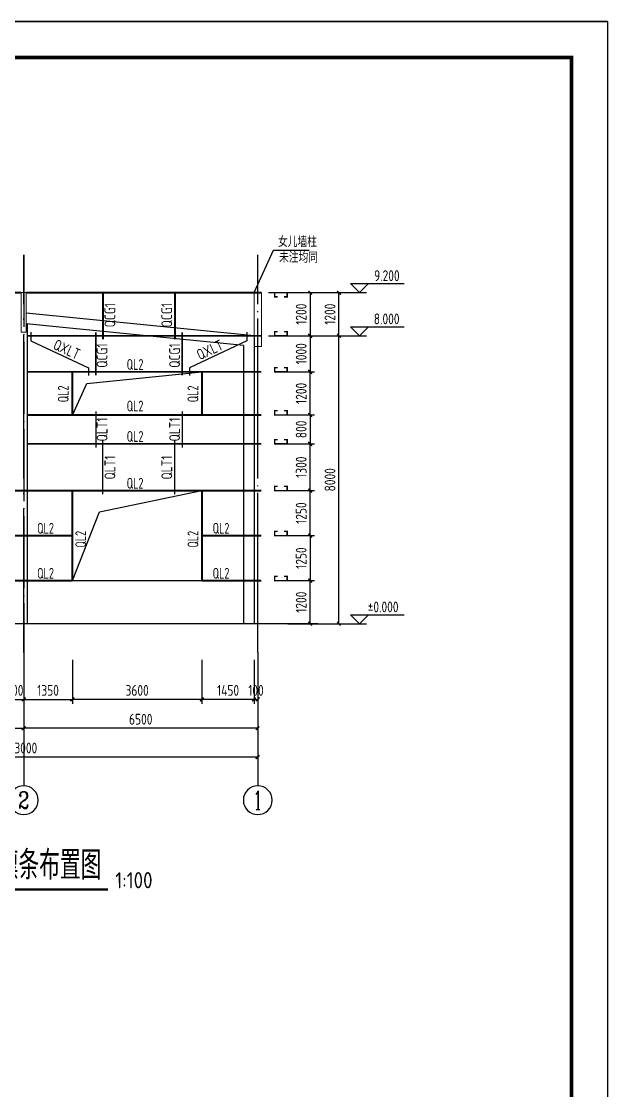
# Model space of a CAD drawing. Header units: millimetres. Extents: x 865974 to 875117, y 41124 to 44891.
# Drawn here: x 869492.2 to 869655, y 41420.6 to 41717.6 of the extents above; entities that cross this region are included whole.
import ezdxf
from ezdxf.enums import TextEntityAlignment as Align

# ---------------------------------------------------------------- set-up
doc = ezdxf.new("R2010")
doc.units = ezdxf.units.MM
doc.header["$LTSCALE"] = 1000
doc.header["$MEASUREMENT"] = 0
doc.linetypes.add('DOTE', pattern=[2.42, 2, -0.2, 0.02, -0.2])
for name, color, linetype in [('1307', 7, 'Continuous'), ('1530', 253, 'Continuous'), ('1534', 7, 'Continuous'), ('AXIS', 3, 'Continuous'), ('AXIS_TEXT', 7, 'Continuous'), ('DIM', 7, 'Continuous'), ('DOTE', 1, 'DOTE'), ('M_Prof', 2, 'Continuous'), ('NUM', 7, 'Continuous'), ('WINDOW', 4, 'Continuous'), ('标注', 7, 'Continuous'), ('梁', 4, 'Continuous'), ('檩条', 34, 'Continuous'), ('索引符号标注', 253, 'Continuous')]:
    doc.layers.add(name, color=color, linetype=linetype)
doc.layers.add('零部件', color=3, linetype='Continuous', lineweight=5)
doc.styles.add('_TCH_AXIS', font='COMPLEX', dxfattribs={"bigfont": 'GBCBIG'})
doc.styles.add('COMPLEX', font='COMPLEX')
doc.styles.add('GBHZ', font='gbenor.shx', dxfattribs={"width": 0.9, "bigfont": 'gbcbig.shx'})
doc.dimstyles.new('Y100', dxfattribs={"dimscale": 0, "dimtxt": 3, "dimasz": 0.01, "dimexe": 1.2, "dimexo": 2, "dimgap": 1, "dimtad": 1, "dimdec": 0, "dimlfac": 100, "dimzin": 0, "dimdsep": 46, "dimtxsty": 'GBHZ', "dimblk": 'DX', "dimcen": 0.09, "dimdle": 1, "dimclrd": 7, "dimclre": 7, "dimclrt": 7, "dimadec": 0, "dimazin": 0, "dimtfac": 1, "dimtdec": 0, "dimtix": 1, "dimtmove": 2, "dimatfit": 3, "dimldrblk": 'DX', "dimfxl": 0, "dimtolj": 1, "dimtzin": 0, "dimarcsym": 0})

# ---------------------------------------------------------------- blocks, each defined once
blk = doc.blocks.new('_AXISO')
blk.add_circle((0, 0), 0.5)
at = {"layer": 'AXIS_TEXT', "style": 'COMPLEX', "width": 1.041667}
blk.add_attdef('A', text='', height=0.56, dxfattribs=at).set_placement((-0.25, -0.28), (0.25, -0.28), align=Align.FIT)
blk = doc.blocks.new('DX')
at = {"color": 0, "linetype": 'ByBlock', "const_width": 40}
blk.add_lwpolyline([(-54, -51), (46, 49)], dxfattribs=at)
blk = doc.blocks.new('*D651')
at = {"layer": 'Defpoints', "color": 0, "transparency": 16777216}
for p in [(869492.86, 41542.27), (869557.86, 41542.27), (869492.86, 41521.27)]:
    blk.add_point(p, dxfattribs=at)
at = {"layer": '标注', "color": 7, "lineweight": -2, "transparency": 16777216}
for p, q in [((869492.86, 41540.27), (869492.86, 41520.07)), ((869557.86, 41540.27), (869557.86, 41520.07)), ((869557.85, 41521.27), (869492.87, 41521.27))]:
    blk.add_line(p, q, dxfattribs=at)
at = {"layer": '标注', "color": 7, "lineweight": -2, "transparency": 16777216, "xscale": 0.01, "yscale": 0.01, "zscale": 0.01, "rotation": 180}
blk.add_blockref('DX', (869492.86, 41521.27), dxfattribs=at)
at = {"layer": '标注', "color": 7, "lineweight": -2, "transparency": 16777216, "xscale": 0.01, "yscale": 0.01, "zscale": 0.01}
blk.add_blockref('DX', (869557.86, 41521.27), dxfattribs=at)
at = {"layer": '标注', "color": 7, "transparency": 16777216, "insert": (869525.36, 41523.77), "char_height": 3, "attachment_point": 5, "style": 'GBHZ'}
blk.add_mtext('\\A1;6500', dxfattribs=at)
blk = doc.blocks.new('*D653')
at = {"layer": 'Defpoints', "color": 0, "transparency": 16777216}
for p in [(869558.88, 41630.27), (869580.42, 41630.27), (869564.21, 41550.27)]:
    blk.add_point(p, dxfattribs=at)
at = {"layer": 'DIM', "color": 7, "lineweight": -2, "transparency": 16777216}
for p, q in [((869560.88, 41630.27), (869581.62, 41630.27)), ((869580.42, 41550.28), (869580.42, 41630.26)), ((869566.21, 41550.27), (869581.62, 41550.27))]:
    blk.add_line(p, q, dxfattribs=at)
at = {"layer": 'DIM', "color": 7, "lineweight": -2, "transparency": 16777216, "xscale": 0.01, "yscale": 0.01, "zscale": 0.01}
for p, rotation in [((869580.42, 41630.27), 90), ((869580.42, 41550.27), 270)]:
    blk.add_blockref('DX', p, dxfattribs=dict(at, rotation=rotation))
at = {"layer": 'DIM', "color": 7, "transparency": 16777216, "insert": (869577.92, 41590.27), "char_height": 3, "attachment_point": 5, "rotation": 90, "style": 'GBHZ'}
blk.add_mtext('\\A1;8000', dxfattribs=at)
blk = doc.blocks.new('*D654')
at = {"layer": 'Defpoints', "color": 0, "transparency": 16777216}
for p in [(869558.88, 41642.27), (869580.42, 41642.27), (869558.88, 41630.27)]:
    blk.add_point(p, dxfattribs=at)
at = {"layer": 'DIM', "color": 7, "lineweight": -2, "transparency": 16777216}
for p, q in [((869560.88, 41642.27), (869581.62, 41642.27)), ((869580.42, 41630.28), (869580.42, 41642.26)), ((869560.88, 41630.27), (869581.62, 41630.27))]:
    blk.add_line(p, q, dxfattribs=at)
at = {"layer": 'DIM', "color": 7, "lineweight": -2, "transparency": 16777216, "xscale": 0.01, "yscale": 0.01, "zscale": 0.01}
for p, rotation in [((869580.42, 41642.27), 90), ((869580.42, 41630.27), 270)]:
    blk.add_blockref('DX', p, dxfattribs=dict(at, rotation=rotation))
at = {"layer": 'DIM', "color": 7, "transparency": 16777216, "insert": (869577.92, 41636.27), "char_height": 3, "attachment_point": 5, "rotation": 90, "style": 'GBHZ'}
blk.add_mtext('\\A1;1200', dxfattribs=at)
blk = doc.blocks.new('*D655')
at = {"layer": 'Defpoints', "color": 0, "transparency": 16777216}
for p in [(869564.21, 41562.27), (869572.42, 41562.27), (869564.21, 41550.27)]:
    blk.add_point(p, dxfattribs=at)
at = {"layer": '标注', "color": 7, "lineweight": -2, "transparency": 16777216}
for p, q in [((869566.21, 41562.27), (869573.62, 41562.27)), ((869572.42, 41550.28), (869572.42, 41562.26)), ((869566.21, 41550.27), (869573.62, 41550.27))]:
    blk.add_line(p, q, dxfattribs=at)
at = {"layer": '标注', "color": 7, "lineweight": -2, "transparency": 16777216, "xscale": 0.01, "yscale": 0.01, "zscale": 0.01}
for p, rotation in [((869572.42, 41562.27), 90), ((869572.42, 41550.27), 270)]:
    blk.add_blockref('DX', p, dxfattribs=dict(at, rotation=rotation))
at = {"layer": '标注', "color": 7, "transparency": 16777216, "insert": (869569.92, 41556.27), "char_height": 3, "attachment_point": 5, "rotation": 90, "style": 'GBHZ'}
blk.add_mtext('\\A1;1200', dxfattribs=at)
blk = doc.blocks.new('*D656')
at = {"layer": 'Defpoints', "color": 0, "transparency": 16777216}
for p in [(869564.21, 41574.77), (869564.21, 41562.27), (869572.42, 41562.27)]:
    blk.add_point(p, dxfattribs=at)
at = {"layer": '标注', "color": 7, "lineweight": -2, "transparency": 16777216}
for p, q in [((869566.21, 41574.77), (869573.62, 41574.77)), ((869572.42, 41574.76), (869572.42, 41562.28)), ((869566.21, 41562.27), (869573.62, 41562.27))]:
    blk.add_line(p, q, dxfattribs=at)
at = {"layer": '标注', "color": 7, "lineweight": -2, "transparency": 16777216, "xscale": 0.01, "yscale": 0.01, "zscale": 0.01}
for p, rotation in [((869572.42, 41574.77), 90), ((869572.42, 41562.27), 270)]:
    blk.add_blockref('DX', p, dxfattribs=dict(at, rotation=rotation))
at = {"layer": '标注', "color": 7, "transparency": 16777216, "insert": (869569.92, 41568.52), "char_height": 3, "attachment_point": 5, "rotation": 90, "style": 'GBHZ'}
blk.add_mtext('\\A1;1250', dxfattribs=at)
blk = doc.blocks.new('*D657')
at = {"layer": 'Defpoints', "color": 0, "transparency": 16777216}
for p in [(869564.21, 41600.27), (869572.42, 41600.27), (869564.21, 41587.27)]:
    blk.add_point(p, dxfattribs=at)
at = {"layer": '标注', "color": 7, "lineweight": -2, "transparency": 16777216}
for p, q in [((869566.21, 41600.27), (869573.62, 41600.27)), ((869572.42, 41587.28), (869572.42, 41600.26)), ((869566.21, 41587.27), (869573.62, 41587.27))]:
    blk.add_line(p, q, dxfattribs=at)
at = {"layer": '标注', "color": 7, "lineweight": -2, "transparency": 16777216, "xscale": 0.01, "yscale": 0.01, "zscale": 0.01}
for p, rotation in [((869572.42, 41600.27), 90), ((869572.42, 41587.27), 270)]:
    blk.add_blockref('DX', p, dxfattribs=dict(at, rotation=rotation))
at = {"layer": '标注', "color": 7, "transparency": 16777216, "insert": (869569.92, 41593.77), "char_height": 3, "attachment_point": 5, "rotation": 90, "style": 'GBHZ'}
blk.add_mtext('\\A1;1300', dxfattribs=at)
blk = doc.blocks.new('*D658')
at = {"layer": 'Defpoints', "color": 0, "transparency": 16777216}
for p in [(869564.21, 41608.27), (869564.21, 41600.27), (869572.42, 41600.27)]:
    blk.add_point(p, dxfattribs=at)
at = {"layer": '标注', "color": 7, "lineweight": -2, "transparency": 16777216}
for p, q in [((869566.21, 41608.27), (869573.62, 41608.27)), ((869572.42, 41608.26), (869572.42, 41600.28)), ((869566.21, 41600.27), (869573.62, 41600.27))]:
    blk.add_line(p, q, dxfattribs=at)
at = {"layer": '标注', "color": 7, "lineweight": -2, "transparency": 16777216, "xscale": 0.01, "yscale": 0.01, "zscale": 0.01}
for p, rotation in [((869572.42, 41608.27), 90), ((869572.42, 41600.27), 270)]:
    blk.add_blockref('DX', p, dxfattribs=dict(at, rotation=rotation))
at = {"layer": '标注', "color": 7, "transparency": 16777216, "insert": (869569.92, 41604.27), "char_height": 3, "attachment_point": 5, "rotation": 90, "style": 'GBHZ'}
blk.add_mtext('\\A1;800', dxfattribs=at)
blk = doc.blocks.new('*D659')
at = {"layer": 'Defpoints', "color": 0, "transparency": 16777216}
for p in [(869564.21, 41642.27), (869564.21, 41630.27), (869572.42, 41630.27)]:
    blk.add_point(p, dxfattribs=at)
at = {"layer": '标注', "color": 7, "lineweight": -2, "transparency": 16777216}
for p, q in [((869566.21, 41642.27), (869573.62, 41642.27)), ((869572.42, 41642.26), (869572.42, 41630.28)), ((869566.21, 41630.27), (869573.62, 41630.27))]:
    blk.add_line(p, q, dxfattribs=at)
at = {"layer": '标注', "color": 7, "lineweight": -2, "transparency": 16777216, "xscale": 0.01, "yscale": 0.01, "zscale": 0.01}
for p, rotation in [((869572.42, 41642.27), 90), ((869572.42, 41630.27), 270)]:
    blk.add_blockref('DX', p, dxfattribs=dict(at, rotation=rotation))
at = {"layer": '标注', "color": 7, "transparency": 16777216, "insert": (869569.92, 41636.27), "char_height": 3, "attachment_point": 5, "rotation": 90, "style": 'GBHZ'}
blk.add_mtext('\\A1;1200', dxfattribs=at)
blk = doc.blocks.new('*D660')
at = {"layer": 'Defpoints', "color": 0, "transparency": 16777216}
for p in [(869564.21, 41587.27), (869572.42, 41587.27), (869564.21, 41574.77)]:
    blk.add_point(p, dxfattribs=at)
at = {"layer": '标注', "color": 7, "lineweight": -2, "transparency": 16777216}
for p, q in [((869566.21, 41587.27), (869573.62, 41587.27)), ((869572.42, 41574.78), (869572.42, 41587.26)), ((869566.21, 41574.77), (869573.62, 41574.77))]:
    blk.add_line(p, q, dxfattribs=at)
at = {"layer": '标注', "color": 7, "lineweight": -2, "transparency": 16777216, "xscale": 0.01, "yscale": 0.01, "zscale": 0.01}
for p, rotation in [((869572.42, 41587.27), 90), ((869572.42, 41574.77), 270)]:
    blk.add_blockref('DX', p, dxfattribs=dict(at, rotation=rotation))
at = {"layer": '标注', "color": 7, "transparency": 16777216, "insert": (869569.92, 41581.02), "char_height": 3, "attachment_point": 5, "rotation": 90, "style": 'GBHZ'}
blk.add_mtext('\\A1;1250', dxfattribs=at)
blk = doc.blocks.new('*D662')
at = {"layer": 'Defpoints', "color": 0, "transparency": 16777216}
for p in [(869492.86, 41542.27), (869506.36, 41542.27), (869506.36, 41529.27)]:
    blk.add_point(p, dxfattribs=at)
at = {"layer": '标注', "color": 7, "lineweight": -2, "transparency": 16777216}
for p, q in [((869492.86, 41540.27), (869492.86, 41528.07)), ((869506.36, 41540.27), (869506.36, 41528.07)), ((869492.87, 41529.27), (869506.35, 41529.27))]:
    blk.add_line(p, q, dxfattribs=at)
at = {"layer": '标注', "color": 7, "lineweight": -2, "transparency": 16777216, "xscale": 0.01, "yscale": 0.01, "zscale": 0.01, "rotation": 180}
blk.add_blockref('DX', (869492.86, 41529.27), dxfattribs=at)
at = {"layer": '标注', "color": 7, "lineweight": -2, "transparency": 16777216, "xscale": 0.01, "yscale": 0.01, "zscale": 0.01}
blk.add_blockref('DX', (869506.36, 41529.27), dxfattribs=at)
at = {"layer": '标注', "color": 7, "transparency": 16777216, "insert": (869499.61, 41531.77), "char_height": 3, "attachment_point": 5, "style": 'GBHZ'}
blk.add_mtext('\\A1;1350', dxfattribs=at)
blk = doc.blocks.new('*D663')
at = {"layer": 'Defpoints', "color": 0, "transparency": 16777216}
for p in [(869564.28, 41630.27), (869564.21, 41620.27), (869572.42, 41620.27)]:
    blk.add_point(p, dxfattribs=at)
at = {"layer": '标注', "color": 7, "lineweight": -2, "transparency": 16777216}
for p, q in [((869566.28, 41630.27), (869573.62, 41630.27)), ((869572.42, 41630.26), (869572.42, 41620.28)), ((869566.21, 41620.27), (869573.62, 41620.27))]:
    blk.add_line(p, q, dxfattribs=at)
at = {"layer": '标注', "color": 7, "lineweight": -2, "transparency": 16777216, "xscale": 0.01, "yscale": 0.01, "zscale": 0.01}
for p, rotation in [((869572.42, 41630.27), 90), ((869572.42, 41620.27), 270)]:
    blk.add_blockref('DX', p, dxfattribs=dict(at, rotation=rotation))
at = {"layer": '标注', "color": 7, "transparency": 16777216, "insert": (869569.92, 41625.27), "char_height": 3, "attachment_point": 5, "rotation": 90, "style": 'GBHZ'}
blk.add_mtext('\\A1;1000', dxfattribs=at)
blk = doc.blocks.new('*D664')
at = {"layer": 'Defpoints', "color": 0, "transparency": 16777216}
for p in [(869556.86, 41542.27), (869557.86, 41542.27), (869557.86, 41529.27)]:
    blk.add_point(p, dxfattribs=at)
at = {"layer": '标注', "color": 7, "lineweight": -2, "transparency": 16777216}
for p, q in [((869556.86, 41540.27), (869556.86, 41528.07)), ((869557.86, 41540.27), (869557.86, 41528.07)), ((869556.85, 41529.27), (869556.84, 41529.27)), ((869556.86, 41529.27), (869557.86, 41529.27)), ((869557.87, 41529.27), (869557.88, 41529.27))]:
    blk.add_line(p, q, dxfattribs=at)
at = {"layer": '标注', "color": 7, "lineweight": -2, "transparency": 16777216, "xscale": 0.01, "yscale": 0.01, "zscale": 0.01}
blk.add_blockref('DX', (869556.86, 41529.27), dxfattribs=at)
at = {"layer": '标注', "color": 7, "lineweight": -2, "transparency": 16777216, "xscale": 0.01, "yscale": 0.01, "zscale": 0.01, "rotation": 180}
blk.add_blockref('DX', (869557.86, 41529.27), dxfattribs=at)
at = {"layer": '标注', "color": 7, "transparency": 16777216, "insert": (869557.36, 41531.77), "char_height": 3, "attachment_point": 5, "style": 'GBHZ'}
blk.add_mtext('\\A1;100', dxfattribs=at)
blk = doc.blocks.new('*D666')
at = {"layer": 'Defpoints', "color": 0, "transparency": 16777216}
for p in [(869427.86, 41542.27), (869492.86, 41542.27), (869492.86, 41521.27)]:
    blk.add_point(p, dxfattribs=at)
at = {"layer": '标注', "color": 7, "lineweight": -2, "transparency": 16777216}
for p, q in [((869427.86, 41540.27), (869427.86, 41520.07)), ((869492.86, 41540.27), (869492.86, 41520.07)), ((869427.87, 41521.27), (869492.85, 41521.27))]:
    blk.add_line(p, q, dxfattribs=at)
at = {"layer": '标注', "color": 7, "lineweight": -2, "transparency": 16777216, "xscale": 0.01, "yscale": 0.01, "zscale": 0.01, "rotation": 180}
blk.add_blockref('DX', (869427.86, 41521.27), dxfattribs=at)
at = {"layer": '标注', "color": 7, "lineweight": -2, "transparency": 16777216, "xscale": 0.01, "yscale": 0.01, "zscale": 0.01}
blk.add_blockref('DX', (869492.86, 41521.27), dxfattribs=at)
at = {"layer": '标注', "color": 7, "transparency": 16777216, "insert": (869460.36, 41523.77), "char_height": 3, "attachment_point": 5, "style": 'GBHZ'}
blk.add_mtext('\\A1;6500', dxfattribs=at)
blk = doc.blocks.new('*D667')
at = {"layer": 'Defpoints', "color": 0, "transparency": 16777216}
for p in [(869427.86, 41542.27), (869557.86, 41542.27), (869427.86, 41513.27)]:
    blk.add_point(p, dxfattribs=at)
at = {"layer": '标注', "color": 7, "lineweight": -2, "transparency": 16777216}
for p, q in [((869427.86, 41540.27), (869427.86, 41512.07)), ((869557.86, 41540.27), (869557.86, 41512.07)), ((869557.85, 41513.27), (869427.87, 41513.27))]:
    blk.add_line(p, q, dxfattribs=at)
at = {"layer": '标注', "color": 7, "lineweight": -2, "transparency": 16777216, "xscale": 0.01, "yscale": 0.01, "zscale": 0.01, "rotation": 180}
blk.add_blockref('DX', (869427.86, 41513.27), dxfattribs=at)
at = {"layer": '标注', "color": 7, "lineweight": -2, "transparency": 16777216, "xscale": 0.01, "yscale": 0.01, "zscale": 0.01}
blk.add_blockref('DX', (869557.86, 41513.27), dxfattribs=at)
at = {"layer": '标注', "color": 7, "transparency": 16777216, "insert": (869492.86, 41515.77), "char_height": 3, "attachment_point": 5, "style": 'GBHZ'}
blk.add_mtext('\\A1;13000', dxfattribs=at)
blk = doc.blocks.new('*D669')
at = {"layer": 'Defpoints', "color": 0, "transparency": 16777216}
for p in [(869487.86, 41542.27), (869492.86, 41542.27), (869492.86, 41529.27)]:
    blk.add_point(p, dxfattribs=at)
at = {"layer": '索引符号标注', "color": 7, "lineweight": -2, "transparency": 16777216}
for p, q in [((869487.86, 41540.27), (869487.86, 41528.07)), ((869492.86, 41540.27), (869492.86, 41528.07)), ((869487.85, 41529.27), (869487.84, 41529.27)), ((869487.86, 41529.27), (869492.86, 41529.27)), ((869492.87, 41529.27), (869492.88, 41529.27))]:
    blk.add_line(p, q, dxfattribs=at)
at = {"layer": '索引符号标注', "color": 7, "lineweight": -2, "transparency": 16777216, "xscale": 0.01, "yscale": 0.01, "zscale": 0.01}
blk.add_blockref('DX', (869487.86, 41529.27), dxfattribs=at)
at = {"layer": '索引符号标注', "color": 7, "lineweight": -2, "transparency": 16777216, "xscale": 0.01, "yscale": 0.01, "zscale": 0.01, "rotation": 180}
blk.add_blockref('DX', (869492.86, 41529.27), dxfattribs=at)
at = {"layer": '索引符号标注', "color": 7, "transparency": 16777216, "insert": (869490.36, 41531.77), "char_height": 3, "attachment_point": 5, "style": 'GBHZ'}
blk.add_mtext('\\A1;500', dxfattribs=at)
blk = doc.blocks.new('*D679')
at = {"layer": 'Defpoints', "color": 0, "transparency": 16777216}
for p in [(869564.21, 41620.27), (869572.42, 41620.27), (869564.21, 41608.27)]:
    blk.add_point(p, dxfattribs=at)
at = {"layer": '标注', "color": 7, "lineweight": -2, "transparency": 16777216}
for p, q in [((869566.21, 41620.27), (869573.62, 41620.27)), ((869572.42, 41608.28), (869572.42, 41620.26)), ((869566.21, 41608.27), (869573.62, 41608.27))]:
    blk.add_line(p, q, dxfattribs=at)
at = {"layer": '标注', "color": 7, "lineweight": -2, "transparency": 16777216, "xscale": 0.01, "yscale": 0.01, "zscale": 0.01}
for p, rotation in [((869572.42, 41620.27), 90), ((869572.42, 41608.27), 270)]:
    blk.add_blockref('DX', p, dxfattribs=dict(at, rotation=rotation))
at = {"layer": '标注', "color": 7, "transparency": 16777216, "insert": (869569.92, 41614.27), "char_height": 3, "attachment_point": 5, "rotation": 90, "style": 'GBHZ'}
blk.add_mtext('\\A1;1200', dxfattribs=at)
blk = doc.blocks.new('*D681')
at = {"layer": 'Defpoints', "color": 0, "transparency": 16777216}
for p in [(869506.36, 41542.27), (869542.36, 41542.27), (869506.36, 41529.27)]:
    blk.add_point(p, dxfattribs=at)
at = {"layer": '标注', "color": 7, "lineweight": -2, "transparency": 16777216}
for p, q in [((869506.36, 41540.27), (869506.36, 41528.07)), ((869542.36, 41540.27), (869542.36, 41528.07)), ((869542.35, 41529.27), (869506.37, 41529.27))]:
    blk.add_line(p, q, dxfattribs=at)
at = {"layer": '标注', "color": 7, "lineweight": -2, "transparency": 16777216, "xscale": 0.01, "yscale": 0.01, "zscale": 0.01, "rotation": 180}
blk.add_blockref('DX', (869506.36, 41529.27), dxfattribs=at)
at = {"layer": '标注', "color": 7, "lineweight": -2, "transparency": 16777216, "xscale": 0.01, "yscale": 0.01, "zscale": 0.01}
blk.add_blockref('DX', (869542.36, 41529.27), dxfattribs=at)
at = {"layer": '标注', "color": 7, "transparency": 16777216, "insert": (869524.36, 41531.77), "char_height": 3, "attachment_point": 5, "style": 'GBHZ'}
blk.add_mtext('\\A1;3600', dxfattribs=at)
blk = doc.blocks.new('*D682')
at = {"layer": 'Defpoints', "color": 0, "transparency": 16777216}
for p in [(869542.36, 41542.27), (869556.86, 41542.27), (869542.36, 41529.27)]:
    blk.add_point(p, dxfattribs=at)
at = {"layer": '标注', "color": 7, "lineweight": -2, "transparency": 16777216}
for p, q in [((869542.36, 41540.27), (869542.36, 41528.07)), ((869556.86, 41540.27), (869556.86, 41528.07)), ((869556.85, 41529.27), (869542.37, 41529.27))]:
    blk.add_line(p, q, dxfattribs=at)
at = {"layer": '标注', "color": 7, "lineweight": -2, "transparency": 16777216, "xscale": 0.01, "yscale": 0.01, "zscale": 0.01, "rotation": 180}
blk.add_blockref('DX', (869542.36, 41529.27), dxfattribs=at)
at = {"layer": '标注', "color": 7, "lineweight": -2, "transparency": 16777216, "xscale": 0.01, "yscale": 0.01, "zscale": 0.01}
blk.add_blockref('DX', (869556.86, 41529.27), dxfattribs=at)
at = {"layer": '标注', "color": 7, "transparency": 16777216, "insert": (869549.61, 41531.77), "char_height": 3, "attachment_point": 5, "style": 'GBHZ'}
blk.add_mtext('\\A1;1450', dxfattribs=at)

msp = doc.modelspace()

# ---------------------------------------------------------------- linework, layer by layer
at = {"color": 0}
for p, q in [((869655.031, 41717.604), (868814.031, 41717.604)), ((868814.031, 41717.604), (869655.031, 41717.604)), ((869655.031, 41717.604), (869655.031, 41123.604))]:
    msp.add_line(p, q, dxfattribs=at)
at = {"color": 0, "const_width": 1}
msp.add_lwpolyline([(869645.031, 41133.604), (868839.031, 41133.604), (868839.031, 41707.604), (869645.031, 41707.604)], close=True, dxfattribs=at)
at = {"const_width": 0.667}
msp.add_lwpolyline([(869461.228, 41476.47), (869516.231, 41476.47)], dxfattribs=at)
at = {"layer": '1530'}
for p, q in [((869581.621, 41642.266), (869588.093, 41642.266)), ((869581.621, 41630.266), (869588.093, 41630.266)), ((869581.621, 41550.266), (869588.093, 41550.266))]:
    msp.add_line(p, q, dxfattribs=at)
at = {"layer": '1534'}
for points in [[(869588.593, 41644.766), (869586.093, 41642.266), (869583.593, 41644.766), (869598.527, 41644.766)], [(869588.593, 41632.766), (869586.093, 41630.266), (869583.593, 41632.766), (869598.527, 41632.766)], [(869588.593, 41552.766), (869586.093, 41550.266), (869583.593, 41552.766), (869598.527, 41552.766)]]:
    msp.add_lwpolyline(points, dxfattribs=at)
at = {"layer": 'AXIS', "color": 0}
for p, q in [((869492.858, 41542.266), (869492.858, 41505.266)), ((869557.858, 41542.266), (869557.858, 41505.266))]:
    msp.add_line(p, q, dxfattribs=at)
at = {"layer": 'DOTE', "linetype": 'DOTE', "ltscale": 0.01}
for p, q in [((869492.858, 41652.768), (869492.858, 41542.266)), ((869557.858, 41542.266), (869557.858, 41652.768))]:
    msp.add_line(p, q, dxfattribs=at)
at = {"layer": 'DOTE', "linetype": 'DOTE', "ltscale": 0.02}
for p, q in [((869492.858, 41542.266), (869492.858, 41652.768)), ((869557.858, 41542.266), (869557.858, 41652.768))]:
    msp.add_line(p, q, dxfattribs=at)
at = {"layer": 'M_Prof'}
for p, q in [((869556.858, 41630.266), (869493.558, 41636.596)), ((869553.858, 41627.551), (869493.558, 41633.581)), ((869493.858, 41633.551), (869493.858, 41550.266)), ((869553.858, 41627.551), (869553.858, 41550.266)), ((869556.858, 41630.266), (869556.858, 41550.266)), ((869493.858, 41550.266), (869491.858, 41550.266)), ((869556.858, 41550.266), (869553.858, 41550.266))]:
    msp.add_line(p, q, dxfattribs=at)
at = {"layer": 'WINDOW', "color": 160}
msp.add_line((869506.358, 41562.266), (869542.358, 41562.266), dxfattribs=at)
at = {"layer": '梁'}
for p, q in [((869556.858, 41642.266), (869562.27, 41654.05)), ((869562.27, 41654.05), (869572.15, 41654.05))]:
    msp.add_line(p, q, dxfattribs=at)
at = {"layer": '梁', "color": 61, "linetype": 'ByBlock', "ltscale": 0.8, "const_width": 0.4}
for points in [[(869565.167, 41641.086), (869566.019, 41641.086), (869566.019, 41642.266), (869562.55, 41642.266), (869562.55, 41641.086), (869563.402, 41641.086)], [(869565.167, 41631.445), (869566.019, 41631.445), (869566.019, 41630.266), (869562.55, 41630.266), (869562.55, 41631.445), (869563.402, 41631.445)], [(869565.167, 41621.445), (869566.019, 41621.445), (869566.019, 41620.266), (869562.55, 41620.266), (869562.55, 41621.445), (869563.402, 41621.445)], [(869565.167, 41609.445), (869566.019, 41609.445), (869566.019, 41608.266), (869562.55, 41608.266), (869562.55, 41609.445), (869563.402, 41609.445)], [(869565.167, 41601.445), (869566.019, 41601.445), (869566.019, 41600.266), (869562.55, 41600.266), (869562.55, 41601.445), (869563.402, 41601.445)], [(869565.167, 41588.445), (869566.019, 41588.445), (869566.019, 41587.266), (869562.55, 41587.266), (869562.55, 41588.445), (869563.402, 41588.445)], [(869565.167, 41575.945), (869566.019, 41575.945), (869566.019, 41574.766), (869562.55, 41574.766), (869562.55, 41575.945), (869563.402, 41575.945)], [(869565.167, 41563.445), (869566.019, 41563.445), (869566.019, 41562.266), (869562.55, 41562.266), (869562.55, 41563.445), (869563.402, 41563.445)]]:
    msp.add_lwpolyline(points, dxfattribs=at)
at = {"layer": '檩条', "color": 4, "linetype": 'ByBlock'}
for p, q in [((869494.858, 41631.267), (869494.858, 41628.917)), ((869554.858, 41631.267), (869554.858, 41628.917)), ((869494.858, 41628.917), (869510.858, 41621.336)), ((869554.858, 41628.917), (869538.858, 41621.336)), ((869510.858, 41621.336), (869510.858, 41619.196)), ((869538.858, 41621.336), (869538.858, 41619.196)), ((869574.513, 41550.266), (869419.466, 41550.266))]:
    msp.add_line(p, q, dxfattribs=at)
at = {"layer": '檩条', "color": 4}
for p, q in [((869512.858, 41609.266), (869512.858, 41599.266)), ((869536.858, 41609.266), (869536.858, 41599.266)), ((869514.858, 41586.266), (869514.858, 41601.266)), ((869534.858, 41586.266), (869534.858, 41601.266))]:
    msp.add_line(p, q, dxfattribs=at)
at = {"layer": '檩条', "color": 4, "const_width": 0.5}
for points in [[(869492.158, 41642.266), (869426.858, 41642.266)], [(869558.858, 41642.266), (869493.558, 41642.266)], [(869514.858, 41629.266), (869514.858, 41642.266)], [(869534.858, 41629.266), (869534.858, 41642.266)], [(869558.858, 41630.266), (869493.858, 41630.266)], [(869512.858, 41631.266), (869512.858, 41619.266)], [(869536.858, 41631.266), (869536.858, 41619.266)], [(869558.858, 41620.266), (869493.858, 41620.266)], [(869506.358, 41608.266), (869506.358, 41620.266)], [(869542.358, 41608.266), (869542.358, 41620.266)], [(869558.858, 41608.266), (869493.858, 41608.266)], [(869558.858, 41600.266), (869493.858, 41600.266)], [(869558.858, 41587.266), (869487.861, 41587.266)], [(869506.358, 41587.266), (869506.358, 41562.266)], [(869542.358, 41562.266), (869542.358, 41587.266)], [(869506.358, 41574.766), (869487.861, 41574.766)], [(869558.858, 41574.766), (869542.358, 41574.766)]]:
    msp.add_lwpolyline(points, dxfattribs=at)
at = {"layer": '檩条', "color": 4, "linetype": 'ByBlock', "const_width": 0.5}
for points in [[(869506.358, 41562.266), (869487.861, 41562.266)], [(869558.858, 41562.266), (869542.358, 41562.266)]]:
    msp.add_lwpolyline(points, dxfattribs=at)
at = {"layer": '索引符号标注'}
for p, q in [((869510.428, 41617.006), (869542.358, 41620.266)), ((869506.358, 41608.266), (869510.428, 41617.006)), ((869513.876, 41581.348), (869542.358, 41587.266)), ((869506.358, 41562.266), (869513.876, 41581.348))]:
    msp.add_line(p, q, dxfattribs=at)
at = {"layer": '零部件'}
for points in [[(869493.558, 41631.266), (869492.158, 41631.266), (869492.158, 41642.266), (869493.558, 41642.266)], [(869558.858, 41627.266), (869556.858, 41627.266), (869556.858, 41642.266), (869558.858, 41642.266)]]:
    msp.add_lwpolyline(points, close=True, dxfattribs=at)

# ---------------------------------------------------------------- block references
at = {"layer": 'AXIS', "color": 0}
ref = msp.add_blockref('_AXISO', (869492.858, 41501.266), dxfattribs=dict(at, xscale=-8, yscale=8, zscale=8))
ref.add_attrib('A', '2', dxfattribs={"layer": 'AXIS_TEXT', "color": 0, "height": 4.659, "style": '_TCH_AXIS'}).set_placement((869491.305, 41498.936), (869494.411, 41498.936), align=Align.FIT)
ref = msp.add_blockref('_AXISO', (869557.858, 41501.266), dxfattribs=dict(at, xscale=-8, yscale=8, zscale=8))
ref.add_attrib('A', '1', dxfattribs={"layer": 'AXIS_TEXT', "color": 0, "height": 5.147, "style": '_TCH_AXIS'}).set_placement((869556.755, 41498.692), (869558.961, 41498.692), align=Align.FIT)

# ---------------------------------------------------------------- texts
at = {"ltscale": 2, "style": 'GBHZ'}
msp.add_text('1:100', height=4.5, rotation=0.20444, dxfattribs=at).set_placement((869518.307, 41476.775))
at = {"layer": '1307', "style": 'GBHZ'}
for s, rotation, width, p in [('QCG1', 90, 0.9, (869518.292, 41632.611)), ('QCG1', 90, 0.9, (869534.09, 41632.611)), ('QXLT', 335.45048, 0.9, (869500.759, 41626.724)), ('QCG1', 90, 0.9, (869516.127, 41621.392)), ('QCG1', 90, 0.9, (869536.255, 41621.392)), ('QXLT', 24.54952, 0.9, (869541.753, 41623.434)), ('QL2', 90, 0.8, (869505.327, 41611.798)), ('QL2', 90, 0.8, (869541.364, 41611.798)), ('QLT1', 90, 0.9, (869516.127, 41600.937)), ('QLT1', 90, 0.9, (869536.255, 41600.937)), ('QLT1', 90, 0.9, (869518.292, 41590.352)), ('QLT1', 90, 0.9, (869534.09, 41590.352)), ('QL2', 90, 0.8, (869510.184, 41571.432)), ('QL2', 90, 0.8, (869541.364, 41571.432))]:
    msp.add_text(s, height=3, rotation=rotation, dxfattribs=dict(at, width=width)).set_placement(p)
at = {"layer": '1307', "style": 'GBHZ', "width": 0.8}
for p in [(869521.453, 41620.811), (869521.453, 41609.264), (869521.453, 41600.811), (869521.453, 41587.811), (869496.589, 41575.311), (869545.327, 41575.311), (869496.589, 41562.811), (869545.327, 41562.811)]:
    msp.add_text('QL2', height=3, dxfattribs=at).set_placement(p)
at = {"layer": '1534', "style": 'GBHZ', "width": 0.9}
for s, p in [('女儿墙柱', (869563.486, 41654.905)), ('未注均同', (869563.783, 41650.557)), ('9.200', (869590.169, 41645.466)), ('8.000', (869590.087, 41633.466)), ('%%P0.000', (869588.407, 41553.466))]:
    msp.add_text(s, height=3, dxfattribs=at).set_placement(p)
at = {"layer": 'NUM', "style": 'GBHZ'}
msp.add_text('D轴墙面檩条布置图', height=8, dxfattribs=at).set_placement((869462.482, 41479.243))

# ---------------------------------------------------------------- dimensions: what is measured, and where the dimension line sits
at = {"layer": 'DIM'}
for base, p1, p2, angle, picture, middle in [((869580.421, 41642.266), (869558.882, 41630.266), (869558.882, 41642.266), 90, '*D654', (869577.921, 41636.266)), ((869580.421, 41630.266), (869564.215, 41550.266), (869558.882, 41630.266), 270, '*D653', (869577.921, 41590.266))]:
    dim = msp.add_linear_dim(base=base, p1=p1, p2=p2, angle=angle, dimstyle='Y100', override={"dimscale": 1}, dxfattribs=at)
    dim.commit()
    dim.dimension.update_dxf_attribs({"geometry": picture, "text_midpoint": middle})
at = {"layer": '标注'}
for base, p1, p2, angle, override, picture, middle in [((869572.421, 41630.266), (869564.215, 41642.266), (869564.215, 41630.266), 90, {"dimscale": 1}, '*D659', (869569.921, 41636.266)), ((869572.421, 41620.266), (869564.284, 41630.266), (869564.215, 41620.266), 90, {"dimscale": 1}, '*D663', (869569.921, 41625.266)), ((869572.421, 41620.266), (869564.215, 41608.266), (869564.215, 41620.266), 90, {"dimscale": 1}, '*D679', (869569.921, 41614.266)), ((869572.421, 41600.266), (869564.215, 41608.266), (869564.215, 41600.266), 270, {"dimscale": 1}, '*D658', (869569.921, 41604.266)), ((869572.421, 41600.266), (869564.215, 41587.266), (869564.215, 41600.266), 90, {"dimscale": 1}, '*D657', (869569.921, 41593.766)), ((869572.421, 41587.266), (869564.215, 41574.766), (869564.215, 41587.266), 90, {"dimscale": 1}, '*D660', (869569.921, 41581.016)), ((869572.421, 41562.266), (869564.215, 41574.766), (869564.215, 41562.266), 270, {"dimscale": 1}, '*D656', (869569.921, 41568.516)), ((869572.421, 41562.266), (869564.215, 41550.266), (869564.215, 41562.266), 90, {"dimscale": 1}, '*D655', (869569.921, 41556.266)), ((869427.858, 41513.266), (869557.858, 41542.266), (869427.858, 41542.266), 180, {"dimscale": 1, "dimfxl": 150}, '*D667', (869492.858, 41515.766)), ((869492.858, 41521.266), (869557.858, 41542.266), (869492.858, 41542.266), 180, {"dimscale": 1, "dimfxl": 150}, '*D651', (869525.358, 41523.766)), ((869506.358, 41529.266), (869542.358, 41542.266), (869506.358, 41542.266), 180, {"dimscale": 1, "dimfxl": 150}, '*D681', (869524.358, 41531.766)), ((869542.358, 41529.266), (869556.858, 41542.266), (869542.358, 41542.266), 180, {"dimscale": 1, "dimfxl": 150}, '*D682', (869549.608, 41531.766))]:
    dim = msp.add_linear_dim(base=base, p1=p1, p2=p2, angle=angle, dimstyle='Y100', override=override, dxfattribs=at)
    dim.commit()
    dim.dimension.update_dxf_attribs({"geometry": picture, "text_midpoint": middle})
for base, p1, p2, picture, middle in [((869492.858, 41521.266), (869427.858, 41542.266), (869492.858, 41542.266), '*D666', (869460.358, 41523.766)), ((869506.358, 41529.266), (869492.858, 41542.266), (869506.358, 41542.266), '*D662', (869499.608, 41531.766)), ((869557.858, 41529.266), (869556.858, 41542.266), (869557.858, 41542.266), '*D664', (869557.358, 41531.766))]:
    dim = msp.add_linear_dim(base=base, p1=p1, p2=p2, dimstyle='Y100', override={"dimscale": 1, "dimfxl": 150}, dxfattribs=at)
    dim.commit()
    dim.dimension.update_dxf_attribs({"geometry": picture, "text_midpoint": middle})
at = {"layer": '索引符号标注'}
dim = msp.add_linear_dim(base=(869492.858, 41529.266), p1=(869487.861, 41542.266), p2=(869492.858, 41542.266), angle=180, dimstyle='Y100', override={"dimscale": 1, "dimfxl": 2}, dxfattribs=at)
dim.commit()
dim.dimension.update_dxf_attribs({"geometry": '*D669', "text_midpoint": (869490.359, 41531.766)})

doc.saveas('drawing.dxf')
